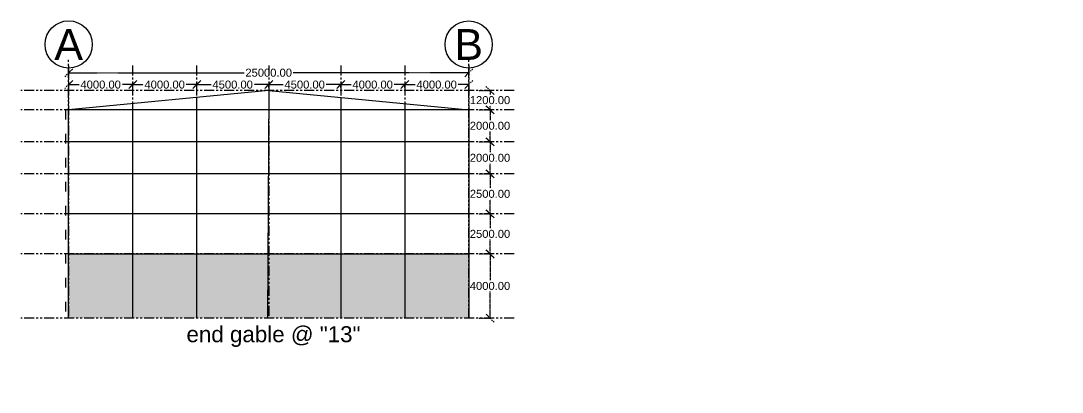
# Model space of a CAD drawing. Header units: inches. Extents: x 365522 to 1532898, y 226114 to 309319.
# Drawn here: x 365522 to 430604, y 243613 to 266792 of the extents above; entities that cross this region are included whole.
import ezdxf

# ---------------------------------------------------------------- set-up
doc = ezdxf.new("R2010")
doc.units = ezdxf.units.IN
doc.header["$MEASUREMENT"] = 0
doc.linetypes.add('ACAD_ISO03W100', pattern=[30, 12, -18])
doc.linetypes.add('PHANTOM2', pattern=[1.25, 0.625, -0.125, 0.125, -0.125, 0.125, -0.125])
for name, color, linetype in [('axis', 8, 'PHANTOM2'), ('bracing', 6, 'Continuous'), ('dimensions', 1, 'PHANTOM2'), ('initial layout', 7, 'Continuous'), ('text', 3, 'Continuous'), ('wall', 12, 'Continuous')]:
    doc.layers.add(name, color=color, linetype=linetype)
doc.styles.get("Standard").update_dxf_attribs({"font": 'arial.ttf'})
doc.dimstyles.new('Dim_1', dxfattribs={"dimtxt": 500, "dimasz": 500, "dimexe": 0.0625, "dimexo": 0.0625, "dimgap": 100, "dimtad": 0, "dimtih": 1, "dimtoh": 1, "dimzin": 0, "dimdsep": 46, "dimtxsty": 'Standard', "dimblk": 'OBLIQUE', "dimcen": 0.09, "dimclrd": 256, "dimclre": 256, "dimclrt": 256, "dimadec": 0, "dimazin": 0, "dimtfac": 1, "dimtofl": 0, "dimtmove": 0, "dimatfit": 3, "dimfxl": 1, "dimtfillclr": 256, "dimtolj": 1, "dimtzin": 0, "dimlwe": -1, "dimarcsym": 0})

# ---------------------------------------------------------------- blocks, each defined once
blk = doc.blocks.new('_Oblique')
at = {"color": 0, "linetype": 'ByBlock', "lineweight": -2}
blk.add_line((-0.5, -0.5), (0.5, 0.5), dxfattribs=at)
blk = doc.blocks.new('*D1')
at = {"layer": 'Defpoints', "color": 0, "transparency": 16777216}
for p in [(394166, 252241), (394845, 252241), (394166, 248241)]:
    blk.add_point(p, dxfattribs=at)
at = {"layer": 'dimensions', "linetype": 'ACAD_ISO03W100', "transparency": 16777216}
for p, q in [((394166, 252241), (394845, 252241)), ((394166, 248241), (394845, 248241))]:
    blk.add_line(p, q, dxfattribs=at)
at = {"layer": 'dimensions', "lineweight": -2, "transparency": 16777216}
for p, q in [((394845, 252241), (394845, 250596)), ((394845, 248241), (394845, 249886))]:
    blk.add_line(p, q, dxfattribs=at)
at = {"layer": 'dimensions', "lineweight": -2, "transparency": 16777216, "xscale": 500, "yscale": 500, "zscale": 500}
for p, rotation in [((394845, 252241), 90), ((394845, 248241), 270)]:
    blk.add_blockref('_Oblique', p, dxfattribs=dict(at, rotation=rotation))
at = {"layer": 'dimensions', "transparency": 16777216, "insert": (394845, 250241), "char_height": 500, "attachment_point": 5}
blk.add_mtext('\\A1;4000.00', dxfattribs=at)
blk = doc.blocks.new('*D2')
at = {"layer": 'Defpoints', "color": 0, "transparency": 16777216}
for p in [(394166, 254741), (394845, 254741), (394166, 252241)]:
    blk.add_point(p, dxfattribs=at)
at = {"layer": 'dimensions', "linetype": 'ACAD_ISO03W100', "transparency": 16777216}
for p, q in [((394166, 254741), (394845, 254741)), ((394166, 252241), (394845, 252241))]:
    blk.add_line(p, q, dxfattribs=at)
at = {"layer": 'dimensions', "lineweight": -2, "transparency": 16777216}
for p, q in [((394845, 254741), (394845, 253846)), ((394845, 252241), (394845, 253136))]:
    blk.add_line(p, q, dxfattribs=at)
at = {"layer": 'dimensions', "lineweight": -2, "transparency": 16777216, "xscale": 500, "yscale": 500, "zscale": 500}
for p, rotation in [((394845, 254741), 90), ((394845, 252241), 270)]:
    blk.add_blockref('_Oblique', p, dxfattribs=dict(at, rotation=rotation))
at = {"layer": 'dimensions', "transparency": 16777216, "insert": (394845, 253491), "char_height": 500, "attachment_point": 5}
blk.add_mtext('\\A1;2500.00', dxfattribs=at)
blk = doc.blocks.new('*D3')
at = {"layer": 'Defpoints', "color": 0, "transparency": 16777216}
for p in [(394166, 257241), (394845, 257241), (394166, 254741)]:
    blk.add_point(p, dxfattribs=at)
at = {"layer": 'dimensions', "linetype": 'ACAD_ISO03W100', "transparency": 16777216}
for p, q in [((394166, 257241), (394845, 257241)), ((394166, 254741), (394845, 254741))]:
    blk.add_line(p, q, dxfattribs=at)
at = {"layer": 'dimensions', "lineweight": -2, "transparency": 16777216}
for p, q in [((394845, 257241), (394845, 256346)), ((394845, 254741), (394845, 255636))]:
    blk.add_line(p, q, dxfattribs=at)
at = {"layer": 'dimensions', "lineweight": -2, "transparency": 16777216, "xscale": 500, "yscale": 500, "zscale": 500}
for p, rotation in [((394845, 257241), 90), ((394845, 254741), 270)]:
    blk.add_blockref('_Oblique', p, dxfattribs=dict(at, rotation=rotation))
at = {"layer": 'dimensions', "transparency": 16777216, "insert": (394845, 255991), "char_height": 500, "attachment_point": 5}
blk.add_mtext('\\A1;2500.00', dxfattribs=at)
blk = doc.blocks.new('*D4')
at = {"layer": 'Defpoints', "color": 0, "transparency": 16777216}
for p in [(394166, 259241), (394845, 259241), (394166, 257241)]:
    blk.add_point(p, dxfattribs=at)
at = {"layer": 'dimensions', "linetype": 'ACAD_ISO03W100', "transparency": 16777216}
for p, q in [((394166, 259241), (394845, 259241)), ((394166, 257241), (394845, 257241))]:
    blk.add_line(p, q, dxfattribs=at)
at = {"layer": 'dimensions', "lineweight": -2, "transparency": 16777216}
for p, q in [((394845, 259241), (394845, 258596)), ((394845, 257241), (394845, 257886))]:
    blk.add_line(p, q, dxfattribs=at)
at = {"layer": 'dimensions', "lineweight": -2, "transparency": 16777216, "xscale": 500, "yscale": 500, "zscale": 500}
for p, rotation in [((394845, 259241), 90), ((394845, 257241), 270)]:
    blk.add_blockref('_Oblique', p, dxfattribs=dict(at, rotation=rotation))
at = {"layer": 'dimensions', "transparency": 16777216, "insert": (394845, 258241), "char_height": 500, "attachment_point": 5}
blk.add_mtext('\\A1;2000.00', dxfattribs=at)
blk = doc.blocks.new('*D5')
at = {"layer": 'Defpoints', "color": 0, "transparency": 16777216}
for p in [(394166, 261241), (394845, 261241), (394166, 259241)]:
    blk.add_point(p, dxfattribs=at)
at = {"layer": 'dimensions', "linetype": 'ACAD_ISO03W100', "transparency": 16777216}
for p, q in [((394166, 261241), (394845, 261241)), ((394166, 259241), (394845, 259241))]:
    blk.add_line(p, q, dxfattribs=at)
at = {"layer": 'dimensions', "lineweight": -2, "transparency": 16777216}
for p, q in [((394845, 261241), (394845, 260596)), ((394845, 259241), (394845, 259886))]:
    blk.add_line(p, q, dxfattribs=at)
at = {"layer": 'dimensions', "lineweight": -2, "transparency": 16777216, "xscale": 500, "yscale": 500, "zscale": 500}
for p, rotation in [((394845, 261241), 90), ((394845, 259241), 270)]:
    blk.add_blockref('_Oblique', p, dxfattribs=dict(at, rotation=rotation))
at = {"layer": 'dimensions', "transparency": 16777216, "insert": (394845, 260241), "char_height": 500, "attachment_point": 5}
blk.add_mtext('\\A1;2000.00', dxfattribs=at)
blk = doc.blocks.new('*D6')
at = {"layer": 'Defpoints', "color": 0, "transparency": 16777216}
for p in [(394166, 262441), (394845, 262441), (394166, 261241)]:
    blk.add_point(p, dxfattribs=at)
at = {"layer": 'dimensions', "linetype": 'ACAD_ISO03W100', "transparency": 16777216}
for p, q in [((394166, 262441), (394845, 262441)), ((394166, 261241), (394845, 261241))]:
    blk.add_line(p, q, dxfattribs=at)
at = {"layer": 'dimensions', "lineweight": -2, "transparency": 16777216}
for p, q in [((394845, 262441), (394845, 262196)), ((394845, 261241), (394845, 261486))]:
    blk.add_line(p, q, dxfattribs=at)
at = {"layer": 'dimensions', "lineweight": -2, "transparency": 16777216, "xscale": 500, "yscale": 500, "zscale": 500}
for p, rotation in [((394845, 262441), 90), ((394845, 261241), 270)]:
    blk.add_blockref('_Oblique', p, dxfattribs=dict(at, rotation=rotation))
at = {"layer": 'dimensions', "transparency": 16777216, "insert": (394845, 261841), "char_height": 500, "attachment_point": 5}
blk.add_mtext('\\A1;1200.00', dxfattribs=at)
blk = doc.blocks.new('*D7')
at = {"layer": 'Defpoints', "color": 0, "transparency": 16777216}
for p in [(368512, 263283), (393512, 263553), (393512, 263283)]:
    blk.add_point(p, dxfattribs=at)
at = {"layer": 'dimensions', "linetype": 'ACAD_ISO03W100', "transparency": 16777216}
for p, q in [((368512, 263283), (368512, 263553)), ((393512, 263283), (393512, 263553))]:
    blk.add_line(p, q, dxfattribs=at)
at = {"layer": 'dimensions', "lineweight": -2, "transparency": 16777216}
for p, q in [((368512, 263553), (379482, 263553)), ((393512, 263553), (382541, 263553))]:
    blk.add_line(p, q, dxfattribs=at)
at = {"layer": 'dimensions', "lineweight": -2, "transparency": 16777216, "xscale": 500, "yscale": 500, "zscale": 500, "rotation": 180}
blk.add_blockref('_Oblique', (368512, 263553), dxfattribs=at)
at = {"layer": 'dimensions', "lineweight": -2, "transparency": 16777216, "xscale": 500, "yscale": 500, "zscale": 500}
blk.add_blockref('_Oblique', (393512, 263553), dxfattribs=at)
at = {"layer": 'dimensions', "transparency": 16777216, "insert": (381012, 263553), "char_height": 500, "attachment_point": 5}
blk.add_mtext('\\A1;25000.00', dxfattribs=at)
blk = doc.blocks.new('*D37')
at = {"layer": 'Defpoints', "color": 0, "transparency": 16777216}
for p in [(368512, 262614), (372512, 262811), (372512, 262614)]:
    blk.add_point(p, dxfattribs=at)
at = {"layer": 'dimensions', "linetype": 'ACAD_ISO03W100', "transparency": 16777216}
for p, q in [((368512, 262614), (368512, 262811)), ((372512, 262614), (372512, 262811))]:
    blk.add_line(p, q, dxfattribs=at)
at = {"layer": 'dimensions', "lineweight": -2, "transparency": 16777216}
for p, q in [((368512, 262811), (369170, 262811)), ((372512, 262811), (371853, 262811))]:
    blk.add_line(p, q, dxfattribs=at)
at = {"layer": 'dimensions', "lineweight": -2, "transparency": 16777216, "xscale": 500, "yscale": 500, "zscale": 500, "rotation": 180}
blk.add_blockref('_Oblique', (368512, 262811), dxfattribs=at)
at = {"layer": 'dimensions', "lineweight": -2, "transparency": 16777216, "xscale": 500, "yscale": 500, "zscale": 500}
blk.add_blockref('_Oblique', (372512, 262811), dxfattribs=at)
at = {"layer": 'dimensions', "transparency": 16777216, "insert": (370512, 262811), "char_height": 500, "attachment_point": 5}
blk.add_mtext('\\A1;4000.00', dxfattribs=at)
blk = doc.blocks.new('*D32')
at = {"layer": 'Defpoints', "color": 0, "transparency": 16777216}
for p in [(372512, 262811), (372512, 262614), (376512, 262614)]:
    blk.add_point(p, dxfattribs=at)
at = {"layer": 'dimensions', "linetype": 'ACAD_ISO03W100', "transparency": 16777216}
for p, q in [((372512, 262614), (372512, 262811)), ((376512, 262614), (376512, 262811))]:
    blk.add_line(p, q, dxfattribs=at)
at = {"layer": 'dimensions', "lineweight": -2, "transparency": 16777216}
for p, q in [((372512, 262811), (373170, 262811)), ((376512, 262811), (375853, 262811))]:
    blk.add_line(p, q, dxfattribs=at)
at = {"layer": 'dimensions', "lineweight": -2, "transparency": 16777216, "xscale": 500, "yscale": 500, "zscale": 500, "rotation": 180}
blk.add_blockref('_Oblique', (372512, 262811), dxfattribs=at)
at = {"layer": 'dimensions', "lineweight": -2, "transparency": 16777216, "xscale": 500, "yscale": 500, "zscale": 500}
blk.add_blockref('_Oblique', (376512, 262811), dxfattribs=at)
at = {"layer": 'dimensions', "transparency": 16777216, "insert": (374512, 262811), "char_height": 500, "attachment_point": 5}
blk.add_mtext('\\A1;4000.00', dxfattribs=at)
blk = doc.blocks.new('*D33')
at = {"layer": 'Defpoints', "color": 0, "transparency": 16777216}
for p in [(376512, 262811), (376512, 262614), (381012, 262614)]:
    blk.add_point(p, dxfattribs=at)
at = {"layer": 'dimensions', "linetype": 'ACAD_ISO03W100', "transparency": 16777216}
for p, q in [((376512, 262614), (376512, 262811)), ((381012, 262614), (381012, 262811))]:
    blk.add_line(p, q, dxfattribs=at)
at = {"layer": 'dimensions', "lineweight": -2, "transparency": 16777216}
for p, q in [((376512, 262811), (377420, 262811)), ((381012, 262811), (380103, 262811))]:
    blk.add_line(p, q, dxfattribs=at)
at = {"layer": 'dimensions', "lineweight": -2, "transparency": 16777216, "xscale": 500, "yscale": 500, "zscale": 500, "rotation": 180}
blk.add_blockref('_Oblique', (376512, 262811), dxfattribs=at)
at = {"layer": 'dimensions', "lineweight": -2, "transparency": 16777216, "xscale": 500, "yscale": 500, "zscale": 500}
blk.add_blockref('_Oblique', (381012, 262811), dxfattribs=at)
at = {"layer": 'dimensions', "transparency": 16777216, "insert": (378762, 262811), "char_height": 500, "attachment_point": 5}
blk.add_mtext('\\A1;4500.00', dxfattribs=at)
blk = doc.blocks.new('*D34')
at = {"layer": 'Defpoints', "color": 0, "transparency": 16777216}
for p in [(381012, 262614), (385512, 262811), (385512, 262614)]:
    blk.add_point(p, dxfattribs=at)
at = {"layer": 'dimensions', "linetype": 'ACAD_ISO03W100', "transparency": 16777216}
for p, q in [((381012, 262614), (381012, 262811)), ((385512, 262614), (385512, 262811))]:
    blk.add_line(p, q, dxfattribs=at)
at = {"layer": 'dimensions', "lineweight": -2, "transparency": 16777216}
for p, q in [((381012, 262811), (381920, 262811)), ((385512, 262811), (384603, 262811))]:
    blk.add_line(p, q, dxfattribs=at)
at = {"layer": 'dimensions', "lineweight": -2, "transparency": 16777216, "xscale": 500, "yscale": 500, "zscale": 500, "rotation": 180}
blk.add_blockref('_Oblique', (381012, 262811), dxfattribs=at)
at = {"layer": 'dimensions', "lineweight": -2, "transparency": 16777216, "xscale": 500, "yscale": 500, "zscale": 500}
blk.add_blockref('_Oblique', (385512, 262811), dxfattribs=at)
at = {"layer": 'dimensions', "transparency": 16777216, "insert": (383262, 262811), "char_height": 500, "attachment_point": 5}
blk.add_mtext('\\A1;4500.00', dxfattribs=at)
blk = doc.blocks.new('*D35')
at = {"layer": 'Defpoints', "color": 0, "transparency": 16777216}
for p in [(385512, 262614), (389512, 262811), (389512, 262614)]:
    blk.add_point(p, dxfattribs=at)
at = {"layer": 'dimensions', "linetype": 'ACAD_ISO03W100', "transparency": 16777216}
for p, q in [((385512, 262614), (385512, 262811)), ((389512, 262614), (389512, 262811))]:
    blk.add_line(p, q, dxfattribs=at)
at = {"layer": 'dimensions', "lineweight": -2, "transparency": 16777216}
for p, q in [((385512, 262811), (386170, 262811)), ((389512, 262811), (388853, 262811))]:
    blk.add_line(p, q, dxfattribs=at)
at = {"layer": 'dimensions', "lineweight": -2, "transparency": 16777216, "xscale": 500, "yscale": 500, "zscale": 500, "rotation": 180}
blk.add_blockref('_Oblique', (385512, 262811), dxfattribs=at)
at = {"layer": 'dimensions', "lineweight": -2, "transparency": 16777216, "xscale": 500, "yscale": 500, "zscale": 500}
blk.add_blockref('_Oblique', (389512, 262811), dxfattribs=at)
at = {"layer": 'dimensions', "transparency": 16777216, "insert": (387512, 262811), "char_height": 500, "attachment_point": 5}
blk.add_mtext('\\A1;4000.00', dxfattribs=at)
blk = doc.blocks.new('*D36')
at = {"layer": 'Defpoints', "color": 0, "transparency": 16777216}
for p in [(389512, 262614), (393512, 262811), (393512, 262614)]:
    blk.add_point(p, dxfattribs=at)
at = {"layer": 'dimensions', "linetype": 'ACAD_ISO03W100', "transparency": 16777216}
for p, q in [((389512, 262614), (389512, 262811)), ((393512, 262614), (393512, 262811))]:
    blk.add_line(p, q, dxfattribs=at)
at = {"layer": 'dimensions', "lineweight": -2, "transparency": 16777216}
for p, q in [((389512, 262811), (390170, 262811)), ((393512, 262811), (392853, 262811))]:
    blk.add_line(p, q, dxfattribs=at)
at = {"layer": 'dimensions', "lineweight": -2, "transparency": 16777216, "xscale": 500, "yscale": 500, "zscale": 500, "rotation": 180}
blk.add_blockref('_Oblique', (389512, 262811), dxfattribs=at)
at = {"layer": 'dimensions', "lineweight": -2, "transparency": 16777216, "xscale": 500, "yscale": 500, "zscale": 500}
blk.add_blockref('_Oblique', (393512, 262811), dxfattribs=at)
at = {"layer": 'dimensions', "transparency": 16777216, "insert": (391512, 262811), "char_height": 500, "attachment_point": 5}
blk.add_mtext('\\A1;4000.00', dxfattribs=at)
blk = doc.blocks.new('axis label')
at = {"layer": 'text'}
blk.add_circle((0, 0), 1475, dxfattribs=at)
blk.add_text('A', height=1923, dxfattribs=at).set_placement((-896, -962))

msp = doc.modelspace()

# ---------------------------------------------------------------- hatches: boundary and pattern name
at = {"layer": 'wall'}
h = msp.add_hatch(dxfattribs=at)
h.set_pattern_fill('AR-B88', color=256, scale=100)
h.paths.add_polyline_path([(473833.154, 247612.853), (469833.154, 247612.853), (469833.154, 243612.853), (473833.154, 243612.853)])
h.paths.add_polyline_path([(477833.154, 247612.853), (473833.154, 247612.853), (473833.154, 243612.853), (477833.154, 243612.853)])
h.paths.add_polyline_path([(481833.154, 247612.853), (477833.154, 247612.853), (477833.154, 243612.853), (481833.154, 243612.853)])
h.paths.add_polyline_path([(485833.154, 247612.853), (481833.154, 247612.853), (481833.154, 243612.853), (485833.154, 243612.853)])
h.paths.add_polyline_path([(489833.154, 247612.853), (485833.154, 247612.853), (485833.154, 243612.853), (489833.154, 243612.853)])
h.paths.add_polyline_path([(493833.154, 247612.853), (489833.154, 247612.853), (489833.154, 243612.853), (493833.154, 243612.853)])
h.paths.add_polyline_path([(497833.154, 247612.853), (493833.154, 247612.853), (493833.154, 243612.853), (497833.154, 243612.853)])
h.paths.add_polyline_path([(501833.154, 247612.853), (497833.154, 247612.853), (497833.154, 243612.853), (501833.154, 243612.853)])
h.paths.add_polyline_path([(505833.154, 247612.853), (501833.154, 247612.853), (501833.154, 243612.853), (505833.154, 243612.853)])
h.paths.add_polyline_path([(509833.154, 247612.853), (505833.154, 247612.853), (505833.154, 243612.853), (509833.154, 243612.853)])
h.paths.add_polyline_path([(514333.154, 247612.853), (509833.154, 247612.853), (509833.154, 243612.853), (514333.154, 243612.853)])
h.paths.add_polyline_path([(518833.154, 247612.853), (514333.154, 247612.853), (514333.154, 243612.853), (518833.154, 243612.853)])
h.paths.add_polyline_path([(522833.154, 247612.853), (518833.154, 247612.853), (518833.154, 243612.853), (522833.154, 243612.853)])
h.paths.add_polyline_path([(526833.154, 247612.853), (522833.154, 247612.853), (522833.154, 243612.853), (526833.154, 243612.853)])
h.paths.add_polyline_path([(372511.636, 252241.025), (368511.636, 252241.025), (368511.636, 248241.025), (372511.636, 248241.025)])
h.paths.add_polyline_path([(376511.636, 252241.025), (372511.636, 252241.025), (372511.636, 248241.025), (376511.636, 248241.025)])
h.paths.add_polyline_path([(380959.169, 252241.025), (376511.636, 252241.025), (376511.636, 248241.025), (380938.593, 248241.025)])
h.paths.add_polyline_path([(385511.636, 252241.025), (381011.636, 252241.025), (381011.636, 248241.025), (385511.636, 248241.025)])
h.paths.add_polyline_path([(389511.636, 252241.025), (385511.636, 252241.025), (385511.636, 248241.025), (389511.636, 248241.025)])
h.paths.add_polyline_path([(393511.636, 252241.025), (389511.636, 252241.025), (389511.636, 248241.025), (393511.636, 248241.025)])

# ---------------------------------------------------------------- linework, layer by layer
at = {"layer": 'axis', "ltscale": 1000}
for p, q in [((368511.636, 248241.025), (368511.636, 264471.842)), ((393511.636, 248241.025), (393511.636, 264471.842)), ((368511.636, 264000.199), (368511.636, 248241.025)), ((372511.636, 264000.199), (372511.636, 248241.025)), ((376511.636, 264000.199), (376511.636, 248241.025)), ((381011.636, 264000.199), (381011.636, 248241.025)), ((385511.636, 264000.199), (385511.636, 248241.025)), ((389511.636, 264000.199), (389511.636, 248241.025)), ((393511.636, 264000.199), (393511.636, 248241.025)), ((396355.099, 262441.025), (365522.087, 262441.025)), ((396355.099, 261241.025), (365522.087, 261241.025)), ((396355.099, 259241.025), (365522.087, 259241.025)), ((396355.099, 257241.025), (365522.087, 257241.025)), ((396355.099, 254741.025), (365522.087, 254741.025)), ((396355.099, 252241.025), (365522.087, 252241.025)), ((396355.099, 248241.025), (365522.087, 248241.025))]:
    msp.add_line(p, q, dxfattribs=at)
at = {"layer": 'bracing', "linetype": 'ACAD_ISO03W100', "ltscale": 50}
msp.add_line((368311.636, 261241.025), (368311.636, 248241.025), dxfattribs=at)
at = {"layer": 'initial layout'}
for p, q in [((381011.636, 262441.025), (368511.636, 261241.025)), ((381011.636, 262441.025), (380938.593, 248241.025)), ((381011.636, 262441.025), (393511.636, 261241.025)), ((376511.636, 262009.025), (376511.636, 248241.025)), ((385511.636, 262009.025), (385511.636, 248241.025)), ((368511.636, 248241.025), (368511.636, 261241.025)), ((393511.636, 261241.025), (368511.636, 261241.025)), ((372511.636, 261625.025), (372511.636, 248241.025)), ((389511.636, 261625.025), (389511.636, 248241.025)), ((393511.636, 261241.025), (393511.636, 248241.025)), ((393511.636, 259241.025), (368511.636, 259241.025)), ((393511.636, 257241.025), (368511.636, 257241.025)), ((393511.636, 254741.025), (368511.636, 254741.025)), ((368511.636, 252241.025), (393511.636, 252241.025))]:
    msp.add_line(p, q, dxfattribs=at)
at = {"layer": 'text'}
msp.add_circle((393511.65, 265316.861), 1474.557, dxfattribs=at)

# ---------------------------------------------------------------- block references
msp.add_blockref('axis label', (368511.636, 265317.861), dxfattribs=at)

# ---------------------------------------------------------------- texts
msp.add_text('B', height=1923.263, dxfattribs=at).set_placement((392615.614, 264355.229))
at = {"layer": 'text', "ltscale": 1000}
msp.add_text('end gable @ "13"', height=1000, dxfattribs=at).set_placement((375874.466, 246731.507))

# ---------------------------------------------------------------- dimensions: what is measured, and where the dimension line sits
at = {"layer": 'dimensions'}
for base, p1, p2, picture, middle in [((393511.636, 263552.705), (368511.636, 263282.817), (393511.636, 263282.817), '*D7', (381011.636, 263552.705)), ((372511.636, 262811.174), (368511.636, 262613.8), (372511.636, 262613.8), '*D37', (370511.636, 262811.174)), ((372511.636, 262811.174), (376511.636, 262613.8), (372511.636, 262613.8), '*D32', (374511.636, 262811.174)), ((376511.636, 262811.174), (381011.636, 262613.8), (376511.636, 262613.8), '*D33', (378761.636, 262811.174)), ((385511.636, 262811.174), (381011.636, 262613.8), (385511.636, 262613.8), '*D34', (383261.636, 262811.174)), ((389511.636, 262811.174), (385511.636, 262613.8), (389511.636, 262613.8), '*D35', (387511.636, 262811.174)), ((393511.636, 262811.174), (389511.636, 262613.8), (393511.636, 262613.8), '*D36', (391511.636, 262811.174))]:
    dim = msp.add_linear_dim(base=base, p1=p1, p2=p2, dimstyle='Dim_1', dxfattribs=at)
    dim.commit()
    dim.dimension.update_dxf_attribs({"geometry": picture, "text_midpoint": middle})
for base, p1, p2, picture, middle in [((394845.077, 262441.025), (394165.905, 261241.025), (394165.905, 262441.025), '*D6', (394845.077, 261841.025)), ((394845.077, 261241.025), (394165.905, 259241.025), (394165.905, 261241.025), '*D5', (394845.077, 260241.025)), ((394845.077, 259241.025), (394165.905, 257241.025), (394165.905, 259241.025), '*D4', (394845.077, 258241.025)), ((394845.077, 257241.025), (394165.905, 254741.025), (394165.905, 257241.025), '*D3', (394845.077, 255991.025)), ((394845.077, 254741.025), (394165.905, 252241.025), (394165.905, 254741.025), '*D2', (394845.077, 253491.025)), ((394845.077, 252241.025), (394165.905, 248241.025), (394165.905, 252241.025), '*D1', (394845.077, 250241.025))]:
    dim = msp.add_linear_dim(base=base, p1=p1, p2=p2, angle=270, dimstyle='Dim_1', dxfattribs=at)
    dim.commit()
    dim.dimension.update_dxf_attribs({"geometry": picture, "text_midpoint": middle})

doc.saveas('drawing.dxf')
